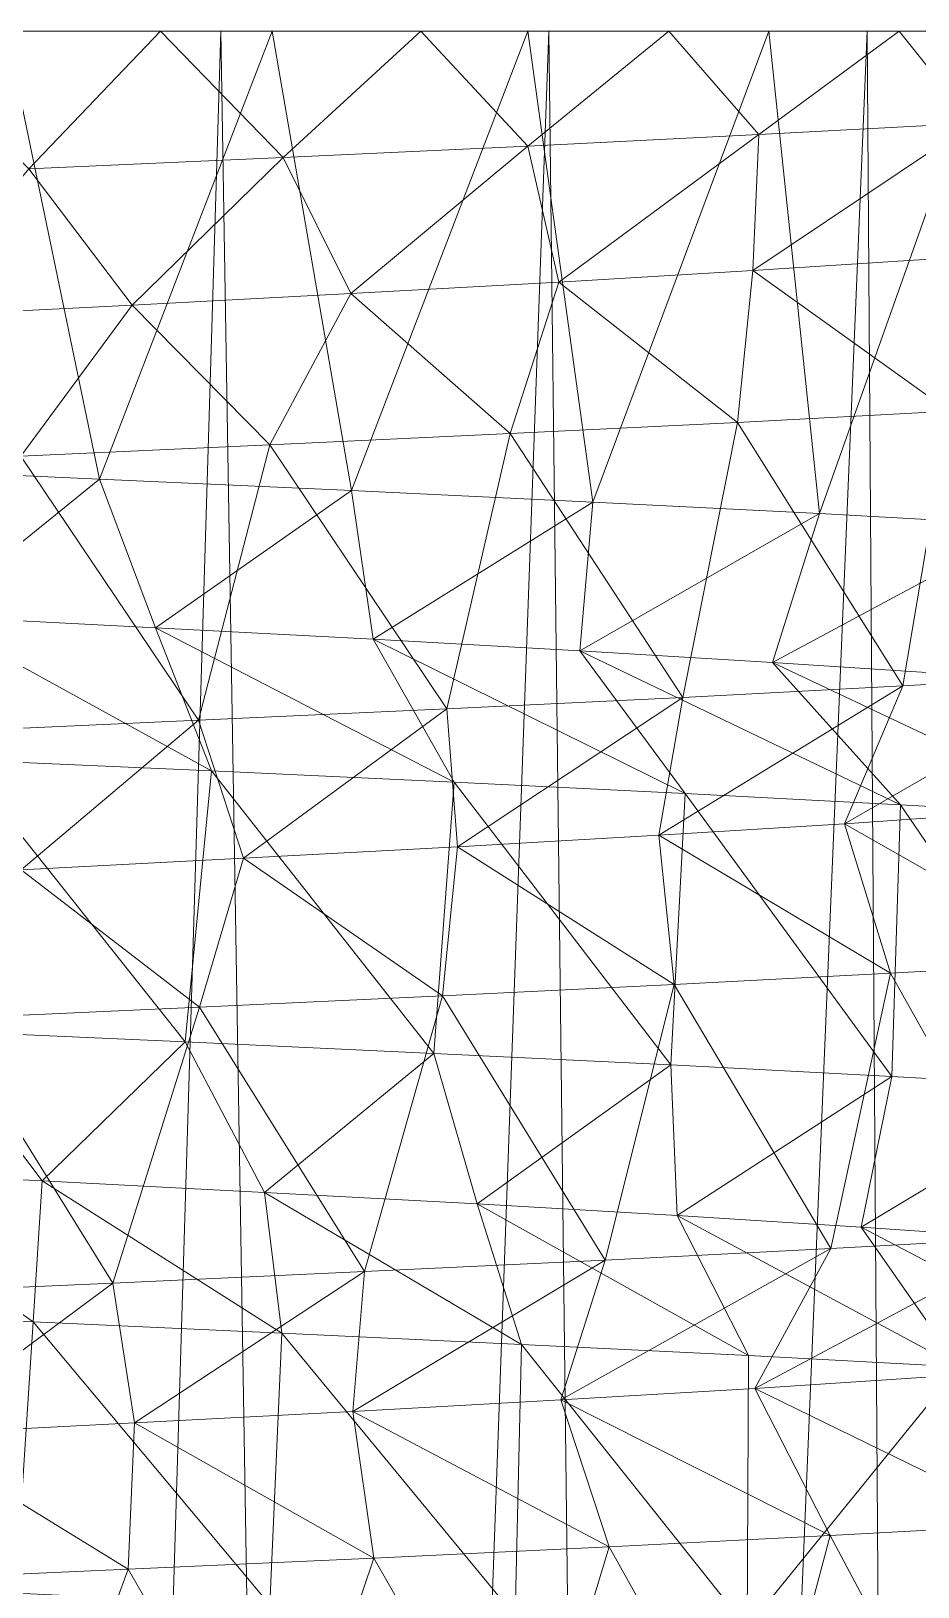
# Model space of a CAD drawing. Header units: millimetres. Extents: x -104 to 115, y -53 to 68.
# Drawn here: x 8.27 to 16.11, y 54.39 to 68.12 of the extents above; entities that cross this region are included whole.
import ezdxf

# ---------------------------------------------------------------- set-up
doc = ezdxf.new("R2010")
doc.units = ezdxf.units.MM

msp = doc.modelspace()

# ---------------------------------------------------------------- linework, layer by layer
at = {"color": 7, "lineweight": 0}
for points in [[(8.88, 64.169, -9.919), (8.056, 68.125, -9.78), (6.598, 64.27, -9.631), (8.88, 64.169, -9.919)], [(8.201, 10.481, -0.132), (6.998, 68.125, -0.04), (9.95, 68.125, -0.361), (8.201, 10.481, -0.132)], [(8.201, 10.481, -54.715), (9.95, 68.125, -54.485), (6.998, 68.125, -54.806), (8.201, 10.481, -54.715)], [(8.056, 68.125, -9.78), (9.95, 68.125, -0.361), (6.998, 68.125, -0.04), (8.056, 68.125, -9.78)], [(7.043, 68.125, -45.183), (6.998, 68.125, -54.806), (9.95, 68.125, -54.485), (7.043, 68.125, -45.183)], [(8.256, 66.907, -45.036), (7.043, 68.125, -45.183), (9.417, 68.125, -44.816), (8.256, 66.907, -45.036)], [(7.043, 68.125, -45.183), (9.95, 68.125, -54.485), (9.417, 68.125, -44.816), (7.043, 68.125, -45.183)], [(8.88, 64.169, -9.919), (10.404, 68.125, -10.282), (8.056, 68.125, -9.78), (8.88, 64.169, -9.919)], [(10.404, 68.125, -10.282), (9.95, 68.125, -0.361), (8.056, 68.125, -9.78), (10.404, 68.125, -10.282)], [(8.201, 10.481, -0.132), (9.95, 68.125, -0.361), (10.863, 13.143, -0.527), (8.201, 10.481, -0.132)], [(10.863, 13.143, -54.32), (9.95, 68.125, -54.485), (8.201, 10.481, -54.715), (10.863, 13.143, -54.32)], [(8.256, 66.907, -45.036), (9.417, 68.125, -44.816), (10.501, 67.009, -44.536), (8.256, 66.907, -45.036)], [(11.106, 64.067, -10.498), (10.404, 68.125, -10.282), (8.88, 64.169, -9.919), (11.106, 64.067, -10.498)], [(10.501, 67.009, -44.536), (9.417, 68.125, -44.816), (11.719, 68.125, -44.133), (10.501, 67.009, -44.536)], [(9.417, 68.125, -44.816), (9.95, 68.125, -54.485), (12.85, 68.125, -53.847), (9.417, 68.125, -44.816)], [(9.417, 68.125, -44.816), (12.85, 68.125, -53.847), (11.719, 68.125, -44.133), (9.417, 68.125, -44.816)], [(10.863, 13.143, -0.527), (9.95, 68.125, -0.361), (12.85, 68.125, -1), (10.863, 13.143, -0.527)], [(10.863, 13.143, -54.32), (12.85, 68.125, -53.847), (9.95, 68.125, -54.485), (10.863, 13.143, -54.32)], [(10.404, 68.125, -10.282), (12.85, 68.125, -1), (9.95, 68.125, -0.361), (10.404, 68.125, -10.282)], [(11.106, 64.067, -10.498), (12.664, 68.125, -11.095), (10.404, 68.125, -10.282), (11.106, 64.067, -10.498)], [(12.664, 68.125, -11.095), (15.664, 68.125, -1.948), (10.404, 68.125, -10.282), (12.664, 68.125, -11.095)], [(10.404, 68.125, -10.282), (15.664, 68.125, -1.948), (12.85, 68.125, -1), (10.404, 68.125, -10.282)], [(10.501, 67.009, -44.536), (11.719, 68.125, -44.133), (12.663, 67.11, -43.752), (10.501, 67.009, -44.536)], [(10.863, 13.143, -0.527), (12.85, 68.125, -1), (13.474, 15.754, -1.181), (10.863, 13.143, -0.527)], [(13.474, 15.754, -53.666), (12.85, 68.125, -53.847), (10.863, 13.143, -54.32), (13.474, 15.754, -53.666)], [(13.238, 63.966, -11.359), (12.664, 68.125, -11.095), (11.106, 64.067, -10.498), (13.238, 63.966, -11.359)], [(12.663, 67.11, -43.752), (11.719, 68.125, -44.133), (13.909, 68.125, -43.147), (12.663, 67.11, -43.752)], [(11.719, 68.125, -44.133), (12.85, 68.125, -53.847), (15.664, 68.125, -52.899), (11.719, 68.125, -44.133)], [(11.719, 68.125, -44.133), (15.664, 68.125, -52.899), (13.909, 68.125, -43.147), (11.719, 68.125, -44.133)], [(12.663, 67.11, -43.752), (13.909, 68.125, -43.147), (14.706, 67.212, -42.695), (12.663, 67.11, -43.752)], [(13.238, 63.966, -11.359), (14.794, 68.125, -12.205), (12.664, 68.125, -11.095), (13.238, 63.966, -11.359)], [(14.794, 68.125, -12.205), (18.359, 68.125, -3.194), (12.664, 68.125, -11.095), (14.794, 68.125, -12.205)], [(12.664, 68.125, -11.095), (18.359, 68.125, -3.194), (15.664, 68.125, -1.948), (12.664, 68.125, -11.095)], [(13.474, 15.754, -1.181), (12.85, 68.125, -1), (15.664, 68.125, -1.948), (13.474, 15.754, -1.181)], [(13.474, 15.754, -53.666), (15.664, 68.125, -52.899), (12.85, 68.125, -53.847), (13.474, 15.754, -53.666)], [(15.242, 63.864, -12.487), (14.794, 68.125, -12.205), (13.238, 63.966, -11.359), (15.242, 63.864, -12.487)], [(13.474, 15.754, -1.181), (15.664, 68.125, -1.948), (16.008, 18.288, -2.087), (13.474, 15.754, -1.181)], [(16.008, 18.288, -52.759), (15.664, 68.125, -52.899), (13.474, 15.754, -53.666), (16.008, 18.288, -52.759)], [(14.706, 67.212, -42.695), (13.909, 68.125, -43.147), (15.946, 68.125, -41.876), (14.706, 67.212, -42.695)], [(13.909, 68.125, -43.147), (15.664, 68.125, -52.899), (18.359, 68.125, -51.652), (13.909, 68.125, -43.147)], [(13.909, 68.125, -43.147), (18.359, 68.125, -51.652), (20.903, 68.125, -50.121), (13.909, 68.125, -43.147)], [(13.909, 68.125, -43.147), (20.903, 68.125, -50.121), (15.946, 68.125, -41.876), (13.909, 68.125, -43.147)], [(14.706, 67.212, -42.695), (15.946, 68.125, -41.876), (16.596, 67.313, -41.385), (14.706, 67.212, -42.695)], [(15.242, 63.864, -12.487), (16.755, 68.125, -13.59), (14.794, 68.125, -12.205), (15.242, 63.864, -12.487)], [(16.755, 68.125, -13.59), (20.903, 68.125, -4.725), (14.794, 68.125, -12.205), (16.755, 68.125, -13.59)], [(14.794, 68.125, -12.205), (20.903, 68.125, -4.725), (18.359, 68.125, -3.194), (14.794, 68.125, -12.205)], [(17.084, 63.763, -13.864), (16.755, 68.125, -13.59), (15.242, 63.864, -12.487), (17.084, 63.763, -13.864)], [(16.008, 18.288, -2.087), (15.664, 68.125, -1.948), (18.359, 68.125, -3.194), (16.008, 18.288, -2.087)], [(16.008, 18.288, -52.759), (18.359, 68.125, -51.652), (15.664, 68.125, -52.899), (16.008, 18.288, -52.759)], [(16.596, 67.313, -41.385), (15.946, 68.125, -41.876), (17.794, 68.125, -40.343), (16.596, 67.313, -41.385)], [(15.946, 68.125, -41.876), (20.903, 68.125, -50.121), (23.267, 68.125, -48.324), (15.946, 68.125, -41.876)], [(15.946, 68.125, -41.876), (23.267, 68.125, -48.324), (17.794, 68.125, -40.343), (15.946, 68.125, -41.876)], [(14.706, 67.212, -42.695), (12.938, 65.908, -41.179), (12.663, 67.11, -43.752), (14.706, 67.212, -42.695)], [(14.706, 67.212, -42.695), (14.653, 66.01, -40.104), (12.938, 65.908, -41.179), (14.706, 67.212, -42.695)], [(16.596, 67.313, -41.385), (16.214, 66.112, -38.817), (14.653, 66.01, -40.104), (16.596, 67.313, -41.385)], [(16.596, 67.313, -41.385), (14.653, 66.01, -40.104), (14.706, 67.212, -42.695), (16.596, 67.313, -41.385)], [(12.663, 67.11, -43.752), (11.099, 65.807, -42.022), (10.501, 67.009, -44.536), (12.663, 67.11, -43.752)], [(12.663, 67.11, -43.752), (12.938, 65.908, -41.179), (11.099, 65.807, -42.022), (12.663, 67.11, -43.752)], [(10.501, 67.009, -44.536), (9.167, 65.705, -42.622), (8.256, 66.907, -45.036), (10.501, 67.009, -44.536)], [(10.501, 67.009, -44.536), (11.099, 65.807, -42.022), (9.167, 65.705, -42.622), (10.501, 67.009, -44.536)], [(8.256, 66.907, -45.036), (9.167, 65.705, -42.622), (7.173, 65.603, -42.966), (8.256, 66.907, -45.036)], [(16.386, 64.768, -41.549), (14.653, 66.01, -40.104), (16.214, 66.112, -38.817), (16.386, 64.768, -41.549)], [(14.518, 64.669, -42.807), (12.938, 65.908, -41.179), (14.653, 66.01, -40.104), (14.518, 64.669, -42.807)], [(14.518, 64.669, -42.807), (14.653, 66.01, -40.104), (16.386, 64.768, -41.549), (14.518, 64.669, -42.807)], [(12.508, 64.57, -43.819), (11.099, 65.807, -42.022), (12.938, 65.908, -41.179), (12.508, 64.57, -43.819)], [(12.508, 64.57, -43.819), (12.938, 65.908, -41.179), (14.518, 64.669, -42.807), (12.508, 64.57, -43.819)], [(8.185, 64.371, -45.047), (7.173, 65.603, -42.966), (9.167, 65.705, -42.622), (8.185, 64.371, -45.047)], [(8.185, 64.371, -45.047), (9.167, 65.705, -42.622), (10.385, 64.47, -44.57), (8.185, 64.371, -45.047)], [(10.385, 64.47, -44.57), (9.167, 65.705, -42.622), (11.099, 65.807, -42.022), (10.385, 64.47, -44.57)], [(10.385, 64.47, -44.57), (11.099, 65.807, -42.022), (12.508, 64.57, -43.819), (10.385, 64.47, -44.57)], [(15.979, 62.343, -41.852), (14.518, 64.669, -42.807), (16.386, 64.768, -41.549), (15.979, 62.343, -41.852)], [(15.979, 62.343, -41.852), (16.386, 64.768, -41.549), (17.75, 62.444, -40.385), (15.979, 62.343, -41.852)], [(14.034, 62.241, -43.08), (12.508, 64.57, -43.819), (14.518, 64.669, -42.807), (14.034, 62.241, -43.08)], [(14.034, 62.241, -43.08), (14.518, 64.669, -42.807), (15.979, 62.343, -41.852), (14.034, 62.241, -43.08)], [(9.754, 62.039, -44.737), (8.185, 64.371, -45.047), (10.385, 64.47, -44.57), (9.754, 62.039, -44.737)], [(9.754, 62.039, -44.737), (10.385, 64.47, -44.57), (11.948, 62.14, -44.047), (9.754, 62.039, -44.737)], [(11.948, 62.14, -44.047), (10.385, 64.47, -44.57), (12.508, 64.57, -43.819), (11.948, 62.14, -44.047)], [(11.948, 62.14, -44.047), (12.508, 64.57, -43.819), (14.034, 62.241, -43.08), (11.948, 62.14, -44.047)], [(7.489, 61.937, -45.139), (8.185, 64.371, -45.047), (9.754, 62.039, -44.737), (7.489, 61.937, -45.139)], [(6.598, 64.27, -9.631), (7.384, 62.957, -11.904), (8.88, 64.169, -9.919), (6.598, 64.27, -9.631)], [(8.88, 64.169, -9.919), (7.384, 62.957, -11.904), (9.373, 62.855, -12.276), (8.88, 64.169, -9.919)], [(8.88, 64.169, -9.919), (9.373, 62.855, -12.276), (11.106, 64.067, -10.498), (8.88, 64.169, -9.919)], [(11.106, 64.067, -10.498), (9.373, 62.855, -12.276), (11.298, 62.754, -12.902), (11.106, 64.067, -10.498)], [(11.106, 64.067, -10.498), (11.298, 62.754, -12.902), (13.238, 63.966, -11.359), (11.106, 64.067, -10.498)], [(13.238, 63.966, -11.359), (11.298, 62.754, -12.902), (13.125, 62.652, -13.771), (13.238, 63.966, -11.359)], [(13.238, 63.966, -11.359), (13.125, 62.652, -13.771), (15.242, 63.864, -12.487), (13.238, 63.966, -11.359)], [(15.242, 63.864, -12.487), (13.125, 62.652, -13.771), (14.825, 62.55, -14.868), (15.242, 63.864, -12.487)], [(15.242, 63.864, -12.487), (14.825, 62.55, -14.868), (17.084, 63.763, -13.864), (15.242, 63.864, -12.487)], [(17.084, 63.763, -13.864), (14.825, 62.55, -14.868), (16.369, 62.448, -16.176), (17.084, 63.763, -13.864)], [(9.868, 61.591, -10.138), (9.373, 62.855, -12.276), (7.384, 62.957, -11.904), (9.868, 61.591, -10.138)], [(9.868, 61.591, -10.138), (7.384, 62.957, -11.904), (7.655, 61.69, -9.727), (9.868, 61.591, -10.138)], [(12.012, 61.492, -10.825), (11.298, 62.754, -12.902), (9.373, 62.855, -12.276), (12.012, 61.492, -10.825)], [(12.012, 61.492, -10.825), (9.373, 62.855, -12.276), (9.868, 61.591, -10.138), (12.012, 61.492, -10.825)], [(14.053, 61.392, -11.777), (13.125, 62.652, -13.771), (11.298, 62.754, -12.902), (14.053, 61.392, -11.777)], [(14.053, 61.392, -11.777), (11.298, 62.754, -12.902), (12.012, 61.492, -10.825), (14.053, 61.392, -11.777)], [(15.957, 61.293, -12.978), (14.825, 62.55, -14.868), (13.125, 62.652, -13.771), (15.957, 61.293, -12.978)], [(15.957, 61.293, -12.978), (13.125, 62.652, -13.771), (14.053, 61.392, -11.777), (15.957, 61.293, -12.978)], [(17.694, 61.194, -14.41), (16.369, 62.448, -16.176), (14.825, 62.55, -14.868), (17.694, 61.194, -14.41)], [(17.694, 61.194, -14.41), (14.825, 62.55, -14.868), (15.957, 61.293, -12.978), (17.694, 61.194, -14.41)], [(17.75, 62.444, -40.385), (16.937, 61.227, -38.093), (15.463, 61.125, -39.479), (17.75, 62.444, -40.385)], [(17.75, 62.444, -40.385), (15.463, 61.125, -39.479), (15.979, 62.343, -41.852), (17.75, 62.444, -40.385)], [(14.034, 62.241, -43.08), (12.042, 60.922, -41.626), (11.948, 62.14, -44.047), (14.034, 62.241, -43.08)], [(14.034, 62.241, -43.08), (13.822, 61.023, -40.664), (12.042, 60.922, -41.626), (14.034, 62.241, -43.08)], [(15.979, 62.343, -41.852), (15.463, 61.125, -39.479), (13.822, 61.023, -40.664), (15.979, 62.343, -41.852)], [(15.979, 62.343, -41.852), (13.822, 61.023, -40.664), (14.034, 62.241, -43.08), (15.979, 62.343, -41.852)], [(11.948, 62.14, -44.047), (10.153, 60.82, -42.35), (9.754, 62.039, -44.737), (11.948, 62.14, -44.047)], [(11.948, 62.14, -44.047), (12.042, 60.922, -41.626), (10.153, 60.82, -42.35), (11.948, 62.14, -44.047)], [(9.754, 62.039, -44.737), (8.186, 60.718, -42.824), (7.489, 61.937, -45.139), (9.754, 62.039, -44.737)], [(9.754, 62.039, -44.737), (10.153, 60.82, -42.35), (8.186, 60.718, -42.824), (9.754, 62.039, -44.737)], [(9.636, 59.198, -10.082), (7.655, 61.69, -9.727), (7.369, 59.3, -9.695), (9.636, 59.198, -10.082)], [(9.636, 59.198, -10.082), (9.868, 61.591, -10.138), (7.655, 61.69, -9.727), (9.636, 59.198, -10.082)], [(11.835, 59.097, -10.757), (9.868, 61.591, -10.138), (9.636, 59.198, -10.082), (11.835, 59.097, -10.757)], [(11.835, 59.097, -10.757), (12.012, 61.492, -10.825), (9.868, 61.591, -10.138), (11.835, 59.097, -10.757)], [(13.928, 58.996, -11.709), (12.012, 61.492, -10.825), (11.835, 59.097, -10.757), (13.928, 58.996, -11.709)], [(13.928, 58.996, -11.709), (14.053, 61.392, -11.777), (12.012, 61.492, -10.825), (13.928, 58.996, -11.709)], [(15.881, 58.894, -12.924), (14.053, 61.392, -11.777), (13.928, 58.996, -11.709), (15.881, 58.894, -12.924)], [(15.881, 58.894, -12.924), (15.957, 61.293, -12.978), (14.053, 61.392, -11.777), (15.881, 58.894, -12.924)], [(17.662, 58.793, -14.379), (15.957, 61.293, -12.978), (15.881, 58.894, -12.924), (17.662, 58.793, -14.379)], [(17.662, 58.793, -14.379), (17.694, 61.194, -14.41), (15.957, 61.293, -12.978), (17.662, 58.793, -14.379)], [(17.614, 59.903, -40.512), (15.463, 61.125, -39.479), (16.937, 61.227, -38.093), (17.614, 59.903, -40.512)], [(13.956, 59.704, -43.122), (12.042, 60.922, -41.626), (13.822, 61.023, -40.664), (13.956, 59.704, -43.122)], [(15.868, 59.804, -41.933), (13.822, 61.023, -40.664), (15.463, 61.125, -39.479), (15.868, 59.804, -41.933)], [(13.956, 59.704, -43.122), (13.822, 61.023, -40.664), (15.868, 59.804, -41.933), (13.956, 59.704, -43.122)], [(15.868, 59.804, -41.933), (15.463, 61.125, -39.479), (17.614, 59.903, -40.512), (15.868, 59.804, -41.933)], [(11.91, 59.605, -44.061), (10.153, 60.82, -42.35), (12.042, 60.922, -41.626), (11.91, 59.605, -44.061)], [(11.91, 59.605, -44.061), (12.042, 60.922, -41.626), (13.956, 59.704, -43.122), (11.91, 59.605, -44.061)], [(9.762, 59.506, -44.735), (8.186, 60.718, -42.824), (10.153, 60.82, -42.35), (9.762, 59.506, -44.735)], [(9.762, 59.506, -44.735), (10.153, 60.82, -42.35), (11.91, 59.605, -44.061), (9.762, 59.506, -44.735)], [(7.546, 59.406, -45.132), (8.186, 60.718, -42.824), (9.762, 59.506, -44.735), (7.546, 59.406, -45.132)], [(17.176, 57.474, -40.904), (15.868, 59.804, -41.933), (17.614, 59.903, -40.512), (17.176, 57.474, -40.904)], [(15.343, 57.373, -42.293), (13.956, 59.704, -43.122), (15.868, 59.804, -41.933), (15.343, 57.373, -42.293)], [(15.343, 57.373, -42.293), (15.868, 59.804, -41.933), (17.176, 57.474, -40.904), (15.343, 57.373, -42.293)], [(13.347, 57.271, -43.435), (11.91, 59.605, -44.061), (13.956, 59.704, -43.122), (13.347, 57.271, -43.435)], [(13.347, 57.271, -43.435), (13.956, 59.704, -43.122), (15.343, 57.373, -42.293), (13.347, 57.271, -43.435)], [(8.998, 57.068, -44.904), (7.546, 59.406, -45.132), (9.762, 59.506, -44.735), (8.998, 57.068, -44.904)], [(8.998, 57.068, -44.904), (9.762, 59.506, -44.735), (11.22, 57.17, -44.31), (8.998, 57.068, -44.904)], [(11.22, 57.17, -44.31), (9.762, 59.506, -44.735), (11.91, 59.605, -44.061), (11.22, 57.17, -44.31)], [(11.22, 57.17, -44.31), (11.91, 59.605, -44.061), (13.347, 57.271, -43.435), (11.22, 57.17, -44.31)], [(6.718, 56.967, -45.208), (7.546, 59.406, -45.132), (8.998, 57.068, -44.904), (6.718, 56.967, -45.208)], [(7.369, 59.3, -9.695), (6.365, 58.072, -11.815), (8.374, 57.971, -12.056), (7.369, 59.3, -9.695)], [(7.369, 59.3, -9.695), (8.374, 57.971, -12.056), (9.636, 59.198, -10.082), (7.369, 59.3, -9.695)], [(9.636, 59.198, -10.082), (8.374, 57.971, -12.056), (10.336, 57.869, -12.554), (9.636, 59.198, -10.082)], [(9.636, 59.198, -10.082), (10.336, 57.869, -12.554), (11.835, 59.097, -10.757), (9.636, 59.198, -10.082)], [(11.835, 59.097, -10.757), (10.336, 57.869, -12.554), (12.216, 57.767, -13.302), (11.835, 59.097, -10.757)], [(11.835, 59.097, -10.757), (12.216, 57.767, -13.302), (13.928, 58.996, -11.709), (11.835, 59.097, -10.757)], [(13.928, 58.996, -11.709), (12.216, 57.767, -13.302), (13.984, 57.665, -14.286), (13.928, 58.996, -11.709)], [(13.928, 58.996, -11.709), (13.984, 57.665, -14.286), (15.881, 58.894, -12.924), (13.928, 58.996, -11.709)], [(15.881, 58.894, -12.924), (13.984, 57.665, -14.286), (15.61, 57.563, -15.49), (15.881, 58.894, -12.924)], [(15.881, 58.894, -12.924), (15.61, 57.563, -15.49), (17.662, 58.793, -14.379), (15.881, 58.894, -12.924)], [(17.662, 58.793, -14.379), (15.61, 57.563, -15.49), (17.067, 57.462, -16.894), (17.662, 58.793, -14.379)], [(8.293, 56.725, -9.816), (6.365, 58.072, -11.815), (6.052, 56.825, -9.606), (8.293, 56.725, -9.816)], [(8.293, 56.725, -9.816), (8.374, 57.971, -12.056), (6.365, 58.072, -11.815), (8.293, 56.725, -9.816)], [(10.49, 56.626, -10.307), (8.374, 57.971, -12.056), (8.293, 56.725, -9.816), (10.49, 56.626, -10.307)], [(10.49, 56.626, -10.307), (10.336, 57.869, -12.554), (8.374, 57.971, -12.056), (10.49, 56.626, -10.307)], [(12.608, 56.527, -11.071), (12.216, 57.767, -13.302), (10.336, 57.869, -12.554), (12.608, 56.527, -11.071)], [(12.608, 56.527, -11.071), (10.336, 57.869, -12.554), (10.49, 56.626, -10.307), (12.608, 56.527, -11.071)], [(14.613, 56.428, -12.096), (13.984, 57.665, -14.286), (12.216, 57.767, -13.302), (14.613, 56.428, -12.096)], [(14.613, 56.428, -12.096), (12.216, 57.767, -13.302), (12.608, 56.527, -11.071), (14.613, 56.428, -12.096)], [(16.472, 56.328, -13.365), (15.61, 57.563, -15.49), (13.984, 57.665, -14.286), (16.472, 56.328, -13.365)], [(16.472, 56.328, -13.365), (13.984, 57.665, -14.286), (14.613, 56.428, -12.096), (16.472, 56.328, -13.365)], [(17.176, 57.474, -40.904), (16.23, 56.24, -38.803), (14.67, 56.139, -40.092), (17.176, 57.474, -40.904)], [(17.176, 57.474, -40.904), (14.67, 56.139, -40.092), (15.343, 57.373, -42.293), (17.176, 57.474, -40.904)], [(18.157, 56.229, -14.859), (17.067, 57.462, -16.894), (15.61, 57.563, -15.49), (18.157, 56.229, -14.859)], [(18.157, 56.229, -14.859), (15.61, 57.563, -15.49), (16.472, 56.328, -13.365), (18.157, 56.229, -14.859)], [(15.343, 57.373, -42.293), (14.67, 56.139, -40.092), (12.957, 56.037, -41.168), (15.343, 57.373, -42.293)], [(15.343, 57.373, -42.293), (12.957, 56.037, -41.168), (13.347, 57.271, -43.435), (15.343, 57.373, -42.293)], [(11.22, 57.17, -44.31), (9.187, 55.833, -42.617), (8.998, 57.068, -44.904), (11.22, 57.17, -44.31)], [(11.22, 57.17, -44.31), (11.119, 55.935, -42.015), (9.187, 55.833, -42.617), (11.22, 57.17, -44.31)], [(13.347, 57.271, -43.435), (12.957, 56.037, -41.168), (11.119, 55.935, -42.015), (13.347, 57.271, -43.435)], [(13.347, 57.271, -43.435), (11.119, 55.935, -42.015), (11.22, 57.17, -44.31), (13.347, 57.271, -43.435)], [(8.998, 57.068, -44.904), (7.194, 55.732, -42.964), (6.718, 56.967, -45.208), (8.998, 57.068, -44.904)], [(8.998, 57.068, -44.904), (9.187, 55.833, -42.617), (7.194, 55.732, -42.964), (8.998, 57.068, -44.904)], [(8.137, 54.33, -9.792), (8.293, 56.725, -9.816), (6.052, 56.825, -9.606), (8.137, 54.33, -9.792)], [(10.385, 54.228, -10.277), (8.293, 56.725, -9.816), (8.137, 54.33, -9.792), (10.385, 54.228, -10.277)], [(10.385, 54.228, -10.277), (10.49, 56.626, -10.307), (8.293, 56.725, -9.816), (10.385, 54.228, -10.277)], [(12.552, 54.127, -11.047), (10.49, 56.626, -10.307), (10.385, 54.228, -10.277), (12.552, 54.127, -11.047)], [(12.552, 54.127, -11.047), (12.608, 56.527, -11.071), (10.49, 56.626, -10.307), (12.552, 54.127, -11.047)], [(14.602, 54.025, -12.089), (12.608, 56.527, -11.071), (12.552, 54.127, -11.047), (14.602, 54.025, -12.089)], [(14.602, 54.025, -12.089), (14.613, 56.428, -12.096), (12.608, 56.527, -11.071), (14.602, 54.025, -12.089)], [(14.602, 54.025, -12.089), (16.472, 56.328, -13.365), (14.613, 56.428, -12.096), (14.602, 54.025, -12.089)], [(16.501, 53.924, -13.387), (16.472, 56.328, -13.365), (14.602, 54.025, -12.089), (16.501, 53.924, -13.387)], [(17.133, 54.938, -40.941), (14.67, 56.139, -40.092), (16.23, 56.24, -38.803), (17.133, 54.938, -40.941)], [(15.336, 54.839, -42.298), (12.957, 56.037, -41.168), (14.67, 56.139, -40.092), (15.336, 54.839, -42.298)], [(15.336, 54.839, -42.298), (14.67, 56.139, -40.092), (17.133, 54.938, -40.941), (15.336, 54.839, -42.298)], [(11.304, 54.64, -44.282), (9.187, 55.833, -42.617), (11.119, 55.935, -42.015), (11.304, 54.64, -44.282)], [(13.383, 54.74, -43.417), (11.119, 55.935, -42.015), (12.957, 56.037, -41.168), (13.383, 54.74, -43.417)], [(11.304, 54.64, -44.282), (11.119, 55.935, -42.015), (13.383, 54.74, -43.417), (11.304, 54.64, -44.282)], [(13.383, 54.74, -43.417), (12.957, 56.037, -41.168), (15.336, 54.839, -42.298), (13.383, 54.74, -43.417)], [(9.133, 54.541, -44.877), (7.194, 55.732, -42.964), (9.187, 55.833, -42.617), (9.133, 54.541, -44.877)], [(9.133, 54.541, -44.877), (9.187, 55.833, -42.617), (11.304, 54.64, -44.282), (9.133, 54.541, -44.877)], [(6.904, 54.442, -45.194), (7.194, 55.732, -42.964), (9.133, 54.541, -44.877), (6.904, 54.442, -45.194)], [(14.689, 52.402, -42.706), (13.383, 54.74, -43.417), (15.336, 54.839, -42.298), (14.689, 52.402, -42.706)], [(14.689, 52.402, -42.706), (15.336, 54.839, -42.298), (16.58, 52.504, -41.397), (14.689, 52.402, -42.706)], [(16.58, 52.504, -41.397), (15.336, 54.839, -42.298), (17.133, 54.938, -40.941), (16.58, 52.504, -41.397)], [(12.645, 52.301, -43.76), (11.304, 54.64, -44.282), (13.383, 54.74, -43.417), (12.645, 52.301, -43.76)], [(12.645, 52.301, -43.76), (13.383, 54.74, -43.417), (14.689, 52.402, -42.706), (12.645, 52.301, -43.76)], [(10.482, 52.199, -44.542), (9.133, 54.541, -44.877), (11.304, 54.64, -44.282), (10.482, 52.199, -44.542)], [(10.482, 52.199, -44.542), (11.304, 54.64, -44.282), (12.645, 52.301, -43.76), (10.482, 52.199, -44.542)], [(8.236, 52.098, -45.039), (6.904, 54.442, -45.194), (9.133, 54.541, -44.877), (8.236, 52.098, -45.039)], [(8.236, 52.098, -45.039), (9.133, 54.541, -44.877), (10.482, 52.199, -44.542), (8.236, 52.098, -45.039)]]:
    msp.add_polyline3d(points, dxfattribs=at)

doc.saveas('drawing.dxf')
